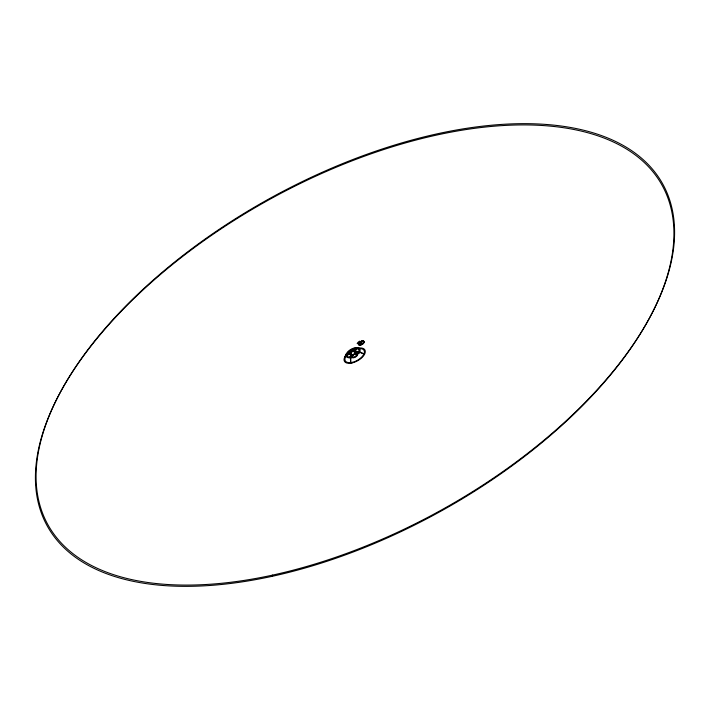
<?xml version="1.0" encoding="UTF-8"?>
<svg xmlns="http://www.w3.org/2000/svg" width="710" height="710" viewBox="0 0 710 710"><rect width="100%" height="100%" fill="white"/><g stroke="black" fill="none" stroke-linecap="round" stroke-linejoin="round"><path stroke-width="1.06" d="M346.942 354.104L347.607 352.843L348.015 353.58L347.35 354.84L346.942 354.104L350.234 353.651L350.9 352.391L351.308 353.127L350.642 354.388L347.35 354.84M349.906 357.21L351.548 356.988L351.956 357.725L350.314 357.946L349.906 357.21L351.228 354.689M350.314 357.946L351.636 355.426M353.615 351.645L354.929 349.116L356.58 348.894L355.257 351.414L353.615 351.645L353.207 350.909L354.849 350.678L355.728 349M360.156 345.131L360.476 344.527M356.278 352.826L358.47 352.533L359.127 351.264L359.535 352L358.878 353.269L356.686 353.562M354.947 352.985C354.077 352.976 354.317 351.175 355.408 352.116M358.727 343.356L359.872 344.785A2.618 1.322 -29 0 1 361.142 343.498L360.325 342.025M356.171 348.157L354.521 348.379L354.929 349.116M348.699 352.692L350.9 352.391M359.127 351.264L355.834 351.716L356.242 352.453L359.535 352M348.015 353.58L351.308 353.127M361.142 343.498L361.008 343.356A3.009 1.518 -29 0 0 359.544 344.829M359.056 343.312L359.872 344.785M358.47 352.533L358.878 353.269M354.849 350.678L355.257 351.414M352.87 354.467L353.278 355.204M350.234 353.651L350.642 354.388M350.731 357.103L350.713 363.2L350.403 357.733M350.988 354.796A3.284 1.66 -29 0 1 352.133 351.29A3.284 1.66 -29 0 1 355.958 351.929M354.21 353.917A3.284 1.66 -29 0 1 353.917 354.095M352.737 354.618A3.284 1.66 -29 0 1 352.453 354.698M351.077 353.953A2.352 1.189 -29 0 1 352.4 351.681A2.352 1.189 -29 0 1 355.133 351.627M352.4 356.713A6.834 3.461 -29 0 1 347.403 353.243A6.834 3.461 -29 0 1 357.334 348.291A6.834 3.461 -29 0 1 355.879 354.982M352.364 357.272A7.81 3.949 -29 0 1 346.586 353.34A7.81 3.949 -29 0 1 357.938 347.66A7.81 3.949 -29 0 1 356.287 355.311M346.453 353.589L344.794 356.979L345.61 356.864L347.279 353.473L346.453 353.589M355.674 347.634L355.346 348.273L358.302 348.69L358.63 348.06L355.674 347.634M361.266 343.01L357.148 343.578A4.881 2.467 -29 0 1 359.517 341.182L361.257 343.01M359.624 351.787L358.798 351.894L364.549 354.281L359.624 351.787M360.556 344.9A3.009 1.526 -29 0 0 363.911 341.572A3.009 1.526 -29 0 0 359.331 342.566A3.009 1.526 -29 0 0 360.556 344.9M360.653 344.661A2.618 1.322 -29 0 0 363.564 341.758A2.618 1.322 -29 0 0 359.579 342.619A2.618 1.322 -29 0 0 360.653 344.661M360.609 344.776A2.813 1.429 -29 0 0 363.733 341.661A2.813 1.429 -29 0 0 359.455 342.593A2.813 1.429 -29 0 0 360.609 344.776M360.494 345.069A3.284 1.66 -29 0 0 364.141 341.439A3.284 1.66 -29 0 0 359.162 342.522A3.284 1.66 -29 0 0 360.494 345.069M360.715 344.492A2.352 1.189 -29 0 0 363.325 341.883A2.352 1.189 -29 0 0 359.757 342.664A2.352 1.189 -29 0 0 360.715 344.492M353.899 357.689A3.284 1.66 -29 0 0 357.547 354.059A3.284 1.66 -29 0 0 352.559 355.142A3.284 1.66 -29 0 0 353.899 357.689M354.121 357.103A2.352 1.189 -29 0 0 356.731 354.503A2.352 1.189 -29 0 0 353.163 355.284A2.352 1.189 -29 0 0 354.121 357.103M352.142 362.375A10.739 5.431 -29 0 0 364.097 350.483A10.739 5.431 -29 0 0 347.776 354.033A10.739 5.431 -29 0 0 352.142 362.375M351.911 362.987A11.715 5.928 -29 0 0 364.949 350.012A11.715 5.928 -29 0 0 347.146 353.891A11.715 5.928 -29 0 0 351.911 362.987M272.631 575.091A351.468 177.855 -29 0 0 663.735 185.843A351.468 177.855 -29 0 0 129.628 302.176A351.468 177.855 -29 0 0 272.631 575.091M271.965 576.36A351.468 177.855 -29 0 0 663.069 187.103A351.468 177.855 -29 0 0 128.971 303.436A351.468 177.855 -29 0 0 271.965 576.36"/></g></svg>
